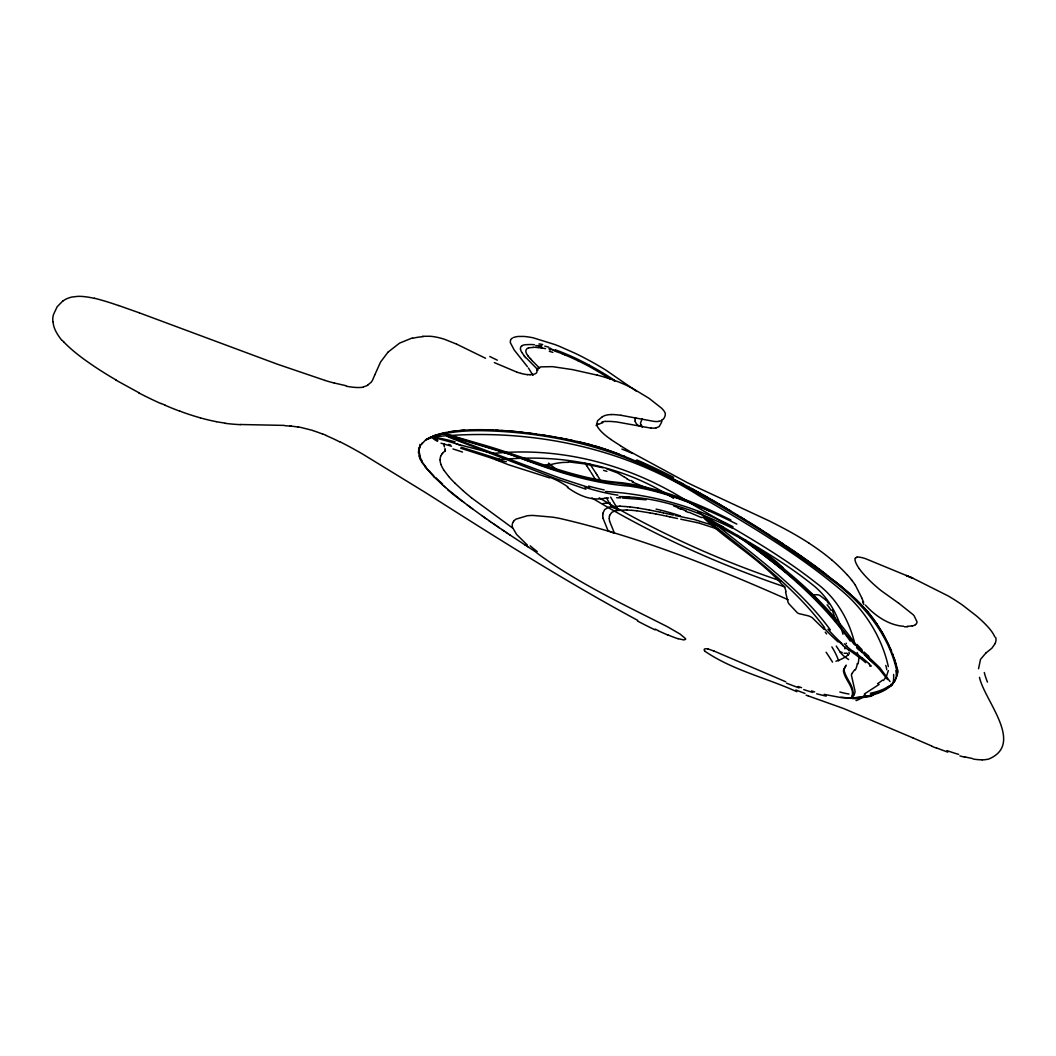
<?xml version="1.0" encoding="UTF-8"?>
<svg xmlns="http://www.w3.org/2000/svg" width="1056" height="1056" viewBox="0 0 1056 1056"><rect width="100%" height="100%" fill="white"/><g stroke="black" fill="none" stroke-linecap="round" stroke-linejoin="round"><path stroke-width="1.5" d="M537.002 370.115L537.847 368.201L540.804 366.881L552.446 366.643L572.444 369.6L597.326 375.184M440.075 459.716L440.273 457.75A110.405 31.06 27.3 0 1 440.497 456.878L440.801 456.034M978.542 668.738L980.509 659.366L985.934 652.964M418.506 451.348L418.493 452.206M602.738 514.496L602.725 515.605M602.738 514.351L602.857 513.348M418.572 450.45L419.219 447.823L418.876 448.906M609.391 516.384L609.259 518.575M888.334 670.586L886.604 675.919L883.45 680.539M602.897 513.163L604.679 509.573L608.401 507.355M896.729 675.668L894.722 681.107L890.34 686.36M897.323 674.678L895.118 680.447L890.604 686.519M609.431 516.226L609.655 515.354M897.138 675.484L897.442 674.005A83.464 28.459 28.7 0 0 897.666 671.933M635.21 418.678L635.026 419.562A68.627 15.008 26.6 0 0 635.039 420.182A56.654 12.382 26.7 0 0 635.118 420.948L635.158 421.133M858.158 663.854L858.937 658.073L857.221 652.502M510.497 340.217L510.325 342.316M374.88 374.682L380.556 362.05L387.922 352.255M374.748 375.025L372.583 380.041A167.746 49.645 23 0 1 371.237 382.166L367.62 385.15M609.721 515.156L611.833 512.318L615.78 510.589M419.272 447.704L419.681 446.767M851.73 673.781L854.766 669.662M994.805 644.081L991.848 648.239L986.106 652.846M512.846 522.522L512.49 523.486A62.634 18.493 27.7 0 0 512.45 527.353L516.608 534.455L527.419 545.147M440.92 455.77L441.725 454.331M510.629 339.913L510.787 339.623A84.203 18.058 27.4 0 1 511.672 338.62L512.556 337.986M443.533 434.293L444.035 433.277A8.778 2.97 24.5 0 0 444.985 433.633L447.044 434.293M419.734 446.662L420.09 445.988M513.031 522.166L513.704 521.149M851.598 697.739C857.063 689.066 845.803 679.298 844.153 670.428A30.254 10.626 29 0 1 844.18 668.87L846.226 665.135M420.288 445.658L425.528 439.982L434.834 435.389M441.896 454.093L442.424 453.407M845.632 666.151L843.586 669.887A30.241 10.639 29 0 0 843.572 671.444M642.206 418.651L640.49 423.1A48.563 10.626 26.3 0 0 640.583 423.654A41.461 9.068 26.4 0 0 640.754 424.222L640.82 424.354A34.637 7.564 26.5 0 0 641.032 424.842L641.111 424.961M893.297 683.153L891.528 685.186M855.426 558.149L857.076 557.225M442.49 453.314L443.058 452.654M421.661 443.731L422.294 443.018M851.598 697.026C855.624 689.027 844.826 679.826 843.559 671.444M513.982 520.832L515.222 519.671A96.492 28.512 28 0 1 515.962 519.156L527.195 515.777A131.789 39.098 28.3 0 1 533.003 515.434L552.671 517.163A187.097 56.377 28.7 0 1 560.023 518.483C638.867 536.593 714.397 567.059 788.185 599.755M443.137 452.562L444.206 451.704M388.067 352.11L399.564 343.121L412.526 337.867M521.479 346.17L521.532 346.117A61.433 13.187 27.2 0 1 522.245 345.602M596.112 425.542L598.171 423.971M915.486 624.598L915.948 624.175A61.235 14.731 29.7 0 0 917.044 621.931L914.126 615.78A25.925 6.204 30 0 0 912.965 614.539L898.656 603.134M444.84 451.282L444.88 451.255A18.625 5.161 26.2 0 0 445.117 451.018M879.12 684.433L864.296 694.043M62.951 300.828L57.169 306.755L53.579 314.305A218.988 63.584 24.6 0 0 52.747 318.806L52.892 321.79M432.96 436.102C430.439 438.702 419.047 442.636 431.138 436.88M426.848 439.164L434.953 436.498M602.342 416.698L597.617 420.71L596.587 424.261A44.854 10.402 27.8 0 0 597.788 427.205L598.013 427.548A45.936 10.652 27.8 0 0 601.682 431.957L603.042 433.264A32.868 7.656 27.7 0 0 610.962 439.481M851.981 697.092L853.948 695.468L854.951 692.512A60.205 20.79 30.6 0 0 854.99 690.941L851.44 675.312A37.211 13.292 29.3 0 1 851.743 673.781M431.31 436.801L433.435 437.118A125.545 47.032 28.7 0 1 435.389 436.814M513.638 337.458L516.305 336.732A103.66 22.268 27.5 0 1 518.443 336.455L523.552 336.428A88.427 18.942 27.4 0 1 526.522 336.692L529.584 337.141A75.887 16.196 27.3 0 1 533.359 337.867L554.849 344.546A70.475 15.008 27.3 0 1 560.116 346.632L575.203 353.324A66.158 14.058 27.3 0 1 581.038 356.176L590.99 361.429A73.841 15.761 27.3 0 1 596.31 364.426L600.904 367.105A92.374 19.879 27.2 0 1 605.669 369.996L636.451 391.248M433.343 435.956L445.843 432.485M435.323 435.217L439.903 433.831M601.814 422.268L602.646 422.03M544.843 465.406L548.83 464.218M609.167 507.104L619.252 506.207M656.225 427.772L658.297 427.007A134.614 29.251 27.3 0 0 659.208 426.545C659.274 426.056 664.105 419.166 660.766 420.869A100.544 21.49 27.3 0 1 659.908 421.146L659.036 421.344M873.299 694.98L853.459 698.056M440.101 433.778L449.288 431.864M872.414 695.112L870.197 695.666M871.807 696.155L855.254 698.742L840.827 697.277M528.752 347.899L529.096 347.82A63.584 13.649 27.3 0 1 529.624 347.728L533.399 347.411M615.872 510.576L626.089 509.982M869.484 695.93L865.735 696.683M655.631 427.918L655.103 428.023A55.044 12.038 27.6 0 1 654.258 428.102L653.928 428.155A38.188 8.303 27.4 0 1 651.235 428.036L650.826 428.05M912.252 625.918L907.091 626.34M449.196 431.878L450.806 431.627M864.323 696.92L859.162 697.62M449.922 431.759L463.043 430.28M435.244 436.709C526.733 427.746 620.756 446.028 698.927 495.673C747.82 524.08 796.871 553.067 840.299 589.499C864.178 609.008 881.668 636.451 888.334 666.613M601.801 498.604C589.512 500.57 577.104 494.419 567.376 487.384M451.387 431.534L461.432 430.399M812.473 595.016L816.79 594.726A23.298 15.299 -64.6 0 1 819.694 595.307L826.056 600.178M604.468 498.26L608.626 497.917M859.096 697.488L850.001 697.963M435.613 436.432L436.3 436.366M605.748 421.502L606.566 421.45A92.968 21.569 28.1 0 1 607.992 421.397L609.18 421.397A117.955 27.548 28.3 0 1 613.114 421.634L615.107 421.793A166.043 39.191 28.6 0 1 617.232 422.03L648.701 427.72A42.887 9.306 27.4 0 0 650.839 428.063L650.998 428.063M462.04 430.346L463.848 430.214M982.133 759.818A71.584 22.163 28.4 0 0 984.997 759.726L986.33 759.462A79.477 24.71 28.5 0 0 988.324 759.211C1025.336 744.216 984.258 700.379 979.493 677.318M422.466 336.283L430.03 336.27A36.96 9.966 21.8 0 1 432.92 336.56L433.554 336.653A25.186 6.732 21.7 0 1 444.774 339.385L456.469 344.071M463.716 430.228L464.666 430.162M464.548 430.175L469.682 429.898M469.669 429.898L476.111 429.726M853.182 698.069L840.497 697.488L824.168 694.36M471.992 429.818L473.167 429.779M474.923 429.739L476.929 429.713M844.061 653.202L847.136 653.268L848.364 655.222M476.692 429.713L484.81 429.739M478.487 429.7L482.988 429.713M483.701 429.713L487.568 429.792M485.509 429.752L488.492 429.818M619.45 506.22L620.4 506.246M530.191 374.748L527.459 374.563M488.294 429.818L491.278 429.911M616.717 497.719L620.532 497.891M489.218 429.845L493.152 429.99M535.88 347.424L536.026 347.437A88.189 18.955 27.3 0 1 538.943 347.675M492.03 429.937L496.135 430.122M620.519 506.246L624.822 506.51M495.964 430.109L498.049 430.228M240.174 424.499L284.539 425.41M626.38 509.995L627.238 510.048M568.418 461.868L584.866 463.901L603.042 467.808M497.864 430.214L501.692 430.452M627.356 510.061L631.712 510.325M903.685 626.261C889.02 625.376 875.094 615.82 865.445 605.128M622.327 498.01L646.074 499.778M625.02 506.524L627.304 506.682M501.679 430.452L502.682 430.518M631.924 510.338L636.728 510.774M502.63 430.505L508.609 430.967M627.449 506.695L629.851 506.893M506.616 430.808L507.619 430.888M508.424 430.954L512.635 431.31M509.401 431.033L513.638 431.402M513.308 431.376L517.242 431.759M514.285 431.468L515.275 431.561M629.944 506.906L637.784 507.976M289.819 425.819L291.232 425.964M515.671 431.6L516.688 431.706M516.793 431.719L518.232 431.864M517.849 431.825L520.225 432.076M518.892 431.93L521.215 432.194M619.291 496.61C659.34 496.676 697.092 511.434 732.785 528.343M521.004 432.168L522.205 432.3M522.06 432.287L523.208 432.419M523.116 432.406L528.752 433.079M636.821 510.787L650.06 512.926M526.997 432.868L527.881 432.973M528.238 433.026L529.637 433.198M529.241 433.145L530.521 433.316M530.257 433.277L531.392 433.422M620.968 415.285L653.704 421.344A45.289 9.768 27.6 0 0 658.997 421.318M531.26 433.409L532.726 433.607M540.54 347.833L542.256 348.084M532.277 433.541L533.663 433.726M533.293 433.686L534.323 433.818M533.966 433.778L535.339 433.963M224.902 423.073L222.79 422.77A99.462 29.608 23.8 0 1 216.269 421.661M535.088 433.924L536.356 434.108M536.21 434.082L539.59 434.57M539.431 434.557L540.725 434.742M540.461 434.702L541.86 434.914M541.49 434.861L543.734 435.204M542.52 435.019L544.592 435.336M506.326 461.683L501.349 460.957M544.487 435.323L546.731 435.679M545.226 435.442L545.978 435.56M546.665 435.666L547.708 435.838M547.483 435.798L548.988 436.049M548.75 436.009L550.836 436.366M550.664 436.326L552.328 436.616M551.496 436.471L553.542 436.828M298.122 426.914L298.848 427.046A70.092 21.529 25.8 0 1 300.722 427.403L312.616 430.399M637.837 507.989L646.153 509.441M650.192 512.952L652.898 513.427M552.935 436.722L556.09 437.276M553.991 436.907L555.047 437.092M646.312 509.467L649.07 509.969M499.382 459.202L461.208 447.203M555.958 437.25L562.056 438.372M653.044 513.454L655.763 513.955M558.215 437.659L559.271 437.857M649.255 509.995L660.198 512.186M559.614 437.923L560.828 438.148M605.471 491.489C650.021 494.102 693.33 505.93 732.983 526.733M561.396 438.253L562.782 438.517M655.948 513.982L663.696 515.539M562.465 438.451L563.772 438.702M345.814 385.664L334.369 383.038M563.521 438.662L566.478 439.23M216.256 421.648L213.734 421.146A90.116 26.915 23.8 0 1 200.402 417.886M565.396 439.019L569.963 439.943M567.296 439.402L568.115 439.56M680.75 519.209L696.445 522.469M569.752 439.89L572.207 440.405M570.57 440.062L571.388 440.233M663.815 515.566L666.706 516.173M541.068 345.787L541.768 345.932M572.114 440.392L574.279 440.854M660.33 512.213L663.3 512.846M666.824 516.212L669.742 516.833M675.127 515.473L693.858 519.407M677.53 518.549L676.698 518.364M574.081 440.801L586.502 443.705M663.419 512.873L666.415 513.533M669.86 516.859L672.791 517.506M498.749 460.456L460.706 448.219M666.521 513.546L669.57 514.232M675.88 518.192L672.896 517.519M94.604 298.412L91.964 297.845A52.76 14.678 23.3 0 0 77.906 296.353L71.755 297.066A130.416 37 23.7 0 0 63.096 300.907M673.385 515.09L669.649 514.246M577.21 441.487L577.922 441.646M707.837 649.018L708.51 649.176M579.335 441.976L580.747 442.306M581.46 442.464L582.16 442.636M696.524 522.482L699.534 523.248M583.783 443.032L585.592 443.48M694.016 519.433L715.387 526.139M964.828 757.205L959.904 755.938M586.291 443.652L592.165 445.196M588.324 444.167L590.146 444.655M699.679 523.288L718.621 529.412M590.687 444.8L600.851 447.757M456.443 443.969L491.014 452.932A38.042 12.197 24.7 0 0 494.617 453.301C563.68 446.582 632.57 465.722 690.558 503.25C733.26 528.647 777.454 552.288 816.512 583.229C836.59 598.052 849.526 620.624 855.03 644.714M549.661 349.721L550.414 349.932M589.631 487.78L559.64 478.012L448.417 436.392A11.84 3.841 24.8 0 1 446.992 435.745L445.711 434.716M200.389 417.872L196.403 416.711A88.255 26.334 23.8 0 1 183.757 412.579L179.771 411.088M814.691 691.878L811.404 690.914M594.977 445.988L597.406 446.701M453.644 437.422L512.767 455.123M448.589 444.444L450.569 445.025M678.044 638.642L683.298 639.817A11.339 3.815 29.3 0 0 684.262 639.857L685.648 639.223A3.934 1.32 29.5 0 0 685.502 638.603L680.064 634.049L668.224 627.198A108.755 39.983 29.4 0 0 666.098 626.05C622.644 604.085 578.226 583.084 538.705 554.36A96.743 29.528 27.8 0 1 534.706 551.179M451.994 436.933L448.642 435.943M324.892 380.371L277.345 364.188L139.339 312.853M606.474 468.758L617.364 472.864A50.978 43.072 -78 0 1 619.727 474.197L624.373 477.127M447.335 434.372L480.374 444.035C527.3 457.103 572.207 479.107 621.456 482.671C659.974 487.819 696.326 502.814 730.897 520.014M780.978 581.024C717.763 559.706 656.581 531.947 599.227 497.838M598.211 446.939L612.889 451.862M549.991 348.124L550.81 348.374M644.569 487.014L632.254 482.011M585.922 489.218L556.169 478.804L452.034 438.451M785.096 586.991C717.869 564.142 652.766 534.679 591.941 497.983M602.342 448.232L603.332 448.549M448.404 435.046L498.551 450.595C537.332 463.333 575.665 479.622 616.796 483.054C649.123 486.948 680.249 497.521 709.711 511.091M891.026 684.314L892.082 684.816M516.688 372.042L494.34 362.604M447.797 434.848L446.833 434.518M604.811 449.038L606.302 449.539M118.47 305.461L139.181 312.787M673.715 505.996L678.071 507.553M607.24 449.856L624.822 456.469M947.8 752.149L936.659 748.004M446.728 434.478L445.817 434.161A8.738 2.944 24.6 0 1 444.787 433.765L445.249 434.293M801.583 687.694L798.125 686.466M808.236 695.917L843.48 708.47L913.004 737.933M807.866 695.785L806.071 695.138M513.454 455.466C550.585 469.92 588.746 483.001 628.742 486.064C666.917 491.37 702.583 507.184 736.85 524.106M613.853 452.219L615.292 452.747M616.004 453.011L619.608 454.397M562.228 353.866L562.663 354.037A47.665 10.217 27.3 0 1 564.868 354.908L565.092 354.988M796.792 691.68C766.458 677.912 732.719 670.23 705.052 651.341M549.622 477.893L508.319 464.68L494.564 459.228M714.028 651.05L785.743 681.78M322.608 433.924L326.014 435.31M624.096 456.179L635.408 460.931M451.664 438.306L449.196 437.25A12.87 4.118 25 0 1 447.678 436.537L446.912 435.824M648.239 488.374L647.341 488.004A41.329 40.154 87 0 0 644.569 487.027M909.638 576.866L911.658 577.698L906.325 575.48M702.121 517.15L718.397 524.806M931.722 746.011L913.11 737.986M908.622 576.444L865.247 558.558A29.647 6.758 29.7 0 0 856.865 557.08M667.828 634.867L669.847 635.699A46.042 15.18 29 0 0 678.124 638.748M680.764 508.636L686.308 511.051M701.527 517.612L689.198 512.332M491.423 457.895L492.994 458.568M912.952 578.252L948.13 595.914A49.764 11.207 30.2 0 1 962.57 605.141L976.351 615.833A81.589 18.797 30 0 1 984.456 623.264L985.895 624.716A75.728 17.332 30.1 0 1 992.508 632.689L992.812 633.204A74.791 17.094 30.1 0 1 994.396 636.016L994.726 636.9M165.04 405.134L161.146 403.432M635.065 460.786L637.692 461.934M721.908 526.376L723.083 526.904M456.628 344.137L485.562 358.274M719.558 525.32L720.733 525.848M646.51 465.881L655.393 470.039M658.086 630.524L655.116 629.112M578.028 360.769L578.318 360.901A55.994 11.986 27.3 0 1 582.872 363.185A58.819 12.593 27.3 0 1 586.846 365.244A61.288 13.121 27.3 0 1 589.868 366.868L590.185 367.039A63.888 13.688 27.3 0 1 592.508 368.32L602.752 374.326A77.735 16.724 27.3 0 1 607.358 377.216M650.034 489.166L650.918 489.601M339.742 441.632L346.764 445.249A172.999 51.256 25.1 0 1 362.683 454.093L426.149 492.98C495.568 537.161 565.198 581.302 637.679 620.347M138.943 392.753L115.764 380.028M680.156 482.42L683.588 484.229M680.394 482.552L666.046 475.213A189.473 49.817 28.3 0 0 655.38 469.933M680.856 482.79L681.767 483.265M682.229 483.516L688.156 486.671M588.799 364.914L589.578 365.323A68.297 14.639 27.3 0 1 591.888 366.59L592.218 366.775A70.646 15.154 27.3 0 1 594.568 368.095L595.109 368.386A74.303 15.959 27.3 0 1 599.676 371.012L600.151 371.303A79.16 17.028 27.3 0 1 604.85 374.128L605.048 374.246A83.754 18.044 27.3 0 1 609.814 377.216A87.661 18.929 27.2 0 1 614.341 380.2M688.116 486.658L689.291 487.291M689.238 487.265L691.561 488.519M691.495 488.479L694.967 490.38M692.696 489.139L693.832 489.76M694.848 490.314L696.102 491M695.957 490.934L698.359 492.254M673.609 498.353C622.868 465.511 561.726 453.671 502.062 459.545A27.918 8.831 25 0 1 499.369 459.175M697.079 491.542L700.616 493.522M699.296 492.782L701.752 494.142M701.514 494.01L704.55 495.726M702.53 494.591L703.534 495.158M703.996 495.409L708.602 498.023M705.118 496.056L706.24 496.69M706.583 496.874L707.586 497.455M708.484 497.97L710.028 498.841M709.606 498.604L711.836 499.884M711.361 499.62L712.958 500.531M712.457 500.24L714.622 501.494M697.633 511.975C735.808 535.207 776.081 555.654 811.14 583.638C827.614 595.94 838.028 614.539 842.952 634.234M715.189 501.824L716.298 502.471M714.067 501.178L720.02 504.649M705.685 517.876C730.488 535.088 760.795 545.78 782.364 567.217M716.786 502.748L717.869 503.382M718.516 503.765L723.241 506.55M720.733 505.072L721.842 505.718M722.951 506.378L724.324 507.184M725.393 507.817L726.462 508.464M724.046 507.025L727.531 509.098M727.36 508.992L728.6 509.731M728.455 509.652L735.042 513.612M729.67 510.378L730.726 511.012M734.989 513.586L737.22 514.945M629.851 480.586L626.696 478.632M852.892 697.712L852.456 698.452M737.101 514.866L738.316 515.605M740.282 516.806L741.338 517.453M738.17 515.513L742.685 518.272M742.394 518.1L745.945 520.278M743.45 518.747L744.506 519.394M745.866 520.225L748.11 521.624M749.192 522.284L754.604 525.65M747.886 521.479L749.905 522.733M752.453 524.304L753.535 524.977M750.288 522.958L751.37 523.631M753.984 525.268L757.838 527.683M620.426 445.645L615.133 442.279A58.489 13.385 27.9 0 1 612.836 440.774L610.949 439.481M755.04 525.928L756.083 526.574M758.921 528.356L761.323 529.874M757.139 527.234L760.28 529.214M762.366 530.534L763.409 531.194M761.072 529.716L764.452 531.854M764.293 531.749L766.537 533.188M766.432 533.122L767.58 533.848M768.623 534.521L769.666 535.181M767.501 533.795L774.932 538.586M534.64 551.179L527.485 546.533M808.738 543.008L810.44 544.117A77.022 18.678 29.1 0 1 816.077 547.945L816.71 548.381A78.276 18.995 29.1 0 1 831.706 559.891M774.853 538.534L775.988 539.273M776.926 539.88L778.1 540.659M775.883 539.207L777.044 539.972M707.388 517.717L708.299 518.311M848.641 659.564L845.354 657.281A26.664 22.783 19.4 0 1 840.035 652.027M524.806 544.79L527.644 546.638M778.853 541.147L782.681 543.668M777.955 540.553L780.212 542.032M524.964 544.896L509.916 534.956M780.925 542.507L781.81 543.088M783.354 544.104L788.924 547.826M782.311 543.418L783.565 544.249M703.52 516.793C745.602 551.562 791.406 583.242 824.538 627.568M786.192 545.992L788.014 547.219M507.672 533.452L510.061 535.049M788.568 547.576L790.746 549.041M505.732 532.158L507.804 533.544M789.611 548.275L793.914 551.192M704.774 518.905C729.749 542.348 760.663 559.759 783.196 585.75M503.672 530.759L506.484 532.66M504.121 531.062L498.26 527.089M501.772 529.478L502.946 530.27M792.554 550.268L793.452 550.876M709.196 518.918C751.304 553.766 797.61 585.116 830.346 629.93M794.376 551.509L799.854 555.271M793.729 551.074L796.805 553.172M512.662 528.079L471.557 497.864M496.98 526.218L499.052 527.617M495.818 525.413L497.099 526.284M797.438 553.595L812.803 564.432M495.937 525.492L493.891 524.08M492.466 523.103L494.776 524.687M800.474 555.707L811.18 563.257M492.598 523.195L490.169 521.506M488.717 520.489L490.446 521.704M489.02 520.7L486.143 518.681M483.358 516.714L486.75 519.103M433.501 437.303L435.178 438.517M484.427 517.466L485.285 518.074M482.236 515.909L483.78 517.004M482.75 516.278L472.52 508.86M434.214 437.686L434.927 438.2M842.239 652.753L841.513 652.027M812.671 564.34L813.78 565.145M814.348 565.554L816.011 566.768M813.503 564.947L816.842 567.376M849.42 650.258L858.766 657.004A35.746 10.441 33.3 0 1 865.696 662.666M816.684 567.27L817.674 567.996M817.648 567.97L840.761 586.001M472.718 509.005L470.804 507.593M472.032 508.504L469.102 506.312M819.232 569.144L823.429 572.299M435.89 439.045L436.696 439.507M469.999 506.986L467.135 504.834M436.484 439.481L437.818 440.484L437.422 441.289C428.432 436.471 433.33 436.722 441.91 434.227C462.29 429.766 483.371 430.28 504.055 431.627C560.366 435.442 616.057 449.394 665.9 476.309C723.98 506.246 780.067 540.527 831.996 580.259C862.25 602.699 888.716 633.534 896.834 671.154M467.993 505.481L468.653 505.982M853.261 651.288L862.145 657.941M558.017 470.62L557 469.854M467.412 505.045L461.657 500.636M824.168 572.854L826.36 574.53M556.499 469.471L548.526 463.122M463.373 501.97L464.086 502.524M462.304 501.138L448.444 489.971M444.035 433.277L444.721 433.844M834.913 581.236L836.088 582.173A205.418 54.648 28.8 0 1 840.404 585.697L841.46 586.568M747.899 542.111C788.858 570.134 826.465 602.884 855.122 643.658M471.451 497.785L469.88 496.492A159.892 44.048 27.6 0 1 463.254 490.855L462.884 490.525M841.724 586.793L846.542 590.872M841.262 586.41L855.637 599.082L867.095 611.015M740.058 537.821C781.493 566.98 820.644 599.623 850.265 641.098M864.376 654.865L876.823 666.032L887.594 679.576M843.084 645.282L839.428 642.114M448.232 489.799L446.86 488.624M831.811 559.984L834.016 561.884A104.056 25.516 29 0 1 838.649 566.135L840.959 568.366A145.728 36.274 28.8 0 1 845.262 572.735L847.136 574.768M446.543 488.347L445.342 487.318M847.004 591.281L847.942 592.086M445.54 487.489L444.734 486.79M847.216 646.378L844.285 643.777M867.662 656.225L879.806 667.656L890.036 681.582M867.082 657.215L879.212 668.646M444.365 486.46L443.48 485.694M848.39 592.482L856.64 600.046M443.982 486.13L442.147 484.506M462.766 490.42L455.189 483.384M442.174 484.519L433.858 476.705M745.338 539.867L746.183 540.632M743.134 539.233L787.67 573.58L812.803 595.148L825.726 608.863L854.542 644.648M868.639 663.498L871.306 666.098M859.148 650.192L856.614 647.711A95.713 31.271 -66.6 0 1 856.68 647.5M856.957 600.362L861.472 604.89M862.699 651.618L860.27 649.176M862.118 652.608L859.69 650.166M433.871 476.731L425 466.778M539.59 368.161L532.066 360.598M538.098 369.996L526.35 358.037M862.039 605.471L867.544 611.543M532.026 360.558L530.812 359.251M63.73 341.972L62.37 340.468M529.756 358.076L529.201 357.416A67.346 14.177 27.9 0 1 528.62 356.73L528.515 356.572M524.779 356.308L523.842 355.199A72.257 15.246 27.9 0 1 523.393 354.605A67.597 14.322 27.8 0 1 522.548 353.47A62.278 13.253 27.6 0 1 521.822 352.387M448.628 476.428L443.916 470.237M867.253 611.239L869.656 614.143M867.768 611.807L876.81 623.845M824.248 629.521L812.13 617.602A37.818 24.42 -73.9 0 0 806.573 615.437L798.64 613.549A24.446 15.721 -71.9 0 1 797.201 612.625L788.885 603.781A18.797 11.827 -72.7 0 1 788.027 602.21L785.572 592.099M851.453 579.744L852.192 580.681M869.748 614.222L872.507 617.8M527.406 366.67L514.206 349.998L510.404 342.764M528.436 367.99L533.003 375.382M872.692 618.064L874.408 620.4M840.14 651.961L836.246 646.061M874.632 620.717L882.222 632.478M528.634 347.82A54.16 11.629 27.3 0 0 526.469 349.351L526.152 349.813A62.819 13.477 27.1 0 0 525.941 350.354L525.928 350.434A55.598 11.933 27.2 0 0 525.848 351.001L525.901 351.727A50.305 10.771 27.3 0 0 526.086 352.532L526.112 352.585A51.256 10.956 27.4 0 0 526.442 353.417L526.706 353.892A52.404 11.18 27.5 0 0 526.97 354.38A55.849 11.88 27.6 0 0 527.617 355.397L527.762 355.568M828.881 603.953L827.719 602.29A84.863 55.414 -32.7 0 0 826.307 600.006M876.995 624.122L881.681 631.554M589.987 464.112L595.848 473.022M585.024 463.175L586.608 465.577M586.661 465.656L590.344 471.319M422.849 463.729L420.922 460.482M855.281 585.011L861.683 597.683M596.033 473.299L597.062 474.936M443.692 469.894L442.345 467.584A87.846 24.75 27.1 0 1 441.025 464.627M600.798 480.916L600.349 480.203M597.181 475.108L600.164 479.912M590.898 472.217L595.795 480.124M521.809 352.374L521.466 351.806A57.671 12.316 27.5 0 1 521.149 351.173L521.083 351.041A57.116 12.223 27.4 0 1 520.74 350.196L520.74 350.183A56.258 12.052 27.3 0 1 520.516 349.285M614.882 504.28L610.632 497.072M606.421 497.904L608.758 501.877M882.156 632.372L888.492 644.384M615.384 505.138L617.892 509.612L611.688 507.131L610.078 504.2M882.42 632.821L883.766 635.197M609.246 502.722L610.025 504.121M884.202 635.989L889.31 646.114M641.071 424.882L641.084 424.921A27.166 5.927 26.5 0 0 641.942 426.241L642.074 426.373A22.559 4.897 26.6 0 0 642.536 426.914L637.494 425.027A28.472 6.164 27.1 0 1 637.032 424.486L636.94 424.38A30.822 6.679 27.1 0 1 636.372 423.614L636.306 423.535A33.554 7.286 27 0 1 636.002 423.073L635.923 422.941A36.973 8.039 27 0 1 635.659 422.453L635.58 422.308A41.765 9.095 26.9 0 1 635.369 421.78A47.533 10.362 26.8 0 1 635.171 421.146M420.816 460.271L420.196 458.99M832.247 609.853L835.666 620.149M888.928 645.308L894.881 660.211M889.957 647.539L891.541 651.196M420.116 458.806L419.615 457.578M861.841 598.079L863.214 601.392A85.457 21.028 29.1 0 0 863.689 602.158M892.544 653.69L892.848 654.469M893.033 654.931L893.416 655.961M784.463 571.256L784.898 572.405M444.946 448.628L445.196 449.354M419.522 457.314L419.324 456.76M440.972 464.508L440.312 462.119A95.7 26.941 27.2 0 1 440.088 460.086L440.075 459.862M893.957 657.466L897.415 670.164M895.066 660.779L896.676 666.534M419.179 456.271L418.836 454.951M444.404 446.952L444.048 444.853M896.953 667.735L897.323 669.557M609.589 521.242L614.526 533.293L608.071 530.772L603.068 518.351M609.576 521.176L609.259 518.694M443.85 443.718L444.035 444.721M603.055 518.285L602.738 515.869M835.811 620.928L835.943 621.733M661.756 419.786C663.722 420.473 667.036 413.82 664.369 411.51A32.617 6.93 27.7 0 0 663.762 410.652A32.855 6.983 27.7 0 0 661.452 408.091L649.044 398.323L632.742 388.45A30.703 6.481 27.7 0 0 630.274 387.182M418.572 453.446L418.506 452.483M537.002 370.273L536.897 372.042A45.355 10.296 23.5 0 1 529.954 374.616M906.444 575.626A115.553 26.624 30.3 0 1 913.057 578.398M611.12 414.52A129.215 29.806 28.4 0 1 621.007 415.312M611.226 414.572A89.8 20.552 28.1 0 0 609.325 414.665L607.939 414.81A125.624 28.855 28.4 0 0 602.408 416.737M620.294 445.658A137.267 30.466 28 0 0 631.739 452.562L686.849 482.407A147.127 32.432 28.1 0 0 697.132 487.357L769.441 521.017A162.796 41.171 29.2 0 1 782.298 527.604L783.354 528.172A86.275 21.014 29.1 0 1 808.817 542.995M847.361 574.966A129.624 32.142 28.9 0 1 851.532 579.784M852.126 580.655A111.619 27.482 29 0 1 855.215 584.984M863.887 604.454A48.47 11.906 29.4 0 1 862.541 601.603M907.738 626.789A117.058 28.314 29.6 0 1 904.411 626.789M915.526 624.611A67.848 16.355 29.8 0 1 912.292 625.944M898.498 603.029A90.671 22.374 29.9 0 0 896.993 601.986L881.1 590.634A64.429 14.718 30 0 1 876.797 587.044L875.279 585.724A91.568 20.698 30.1 0 1 869.801 580.628L868.111 578.952A101.455 22.836 30.2 0 1 863.135 573.58L862.026 572.273A97.548 21.991 30.2 0 1 859.241 568.63M859.162 568.537A98.142 22.123 30.2 0 1 856.72 564.59L856.601 564.366A87.16 19.694 30.1 0 1 855.466 561.739L855.347 561.33A52.826 12.012 29.9 0 1 855.347 558.096M995.729 637.428A116.675 26.704 30 0 1 994.633 643.975M597.247 375.118A150.348 33.277 28.1 0 1 603.016 376.688L610.012 378.88A57.486 12.368 27.8 0 1 619.054 382.127A33.752 7.168 27.7 0 1 630.274 387.143M987.439 682.084A187.678 52.787 39.1 0 1 984.298 672.5M982.172 759.832A72.508 22.216 28 0 1 972.985 759.013M972.114 758.393A79.094 24.143 27.9 0 1 964.445 756.782M958.663 754.38A101.996 32.512 28.6 0 1 946.928 750.592M936.738 748.255A155.905 58.001 30.3 0 1 931.788 746.249M804.976 693.422A213.523 63.809 29.8 0 1 795.828 689.964M705.012 651.328A5.623 1.888 29.8 0 1 704.339 649.268L704.431 649.15A7.616 2.548 29.8 0 1 705.289 648.82L706.134 648.78A10.798 3.617 30 0 1 707.837 649.031M708.523 649.202A26.836 9.068 30.1 0 1 714.067 651.143M799.075 687.892A195.901 57.988 30 0 1 786.548 683.179M812.75 692.432A122.1 34.756 29.6 0 1 803.735 689.581M826.201 696.102A125.228 31.482 28 0 1 816.671 693.766M889.205 685.832A158.44 52.892 21 0 1 870.368 693.224M537.227 551.575A88.625 20.341 30.8 0 1 530.152 545.807M461.248 500.584A202.778 49.883 28.2 0 1 456.139 496.544M455.902 496.505A187.004 45.844 28.2 0 1 447.995 489.997M442.57 483.978A149.252 36.854 28.1 0 1 435.574 477.484M433.871 475.913A126.126 32.551 27.3 0 1 429.066 470.818M428.71 470.699A117.401 31.152 26.6 0 1 425.938 467.386M426.056 467.412A112.886 30.479 26.1 0 1 423.522 463.993A110.682 30.439 25.5 0 1 421.608 460.918M425.594 466.924A112.649 30.492 26 0 1 423.43 463.954M422.057 461.05A111.012 31.007 24.8 0 1 420.09 457.037M420.288 456.007A117.836 33.779 23 0 1 419.206 451.598M419.126 451.546A126.456 36.934 20.7 0 1 419.113 449.17M419.971 447.955A142.745 41.62 16.4 0 1 419.958 444.365M621.878 449.077A185.156 65.432 30.5 0 1 632.689 453.473M636.161 460.442A180.088 47.863 28.4 0 1 646.259 464.957M673.213 479.2A199.927 52.76 28.3 0 1 680.051 482.737M636.953 459.994A186.74 50.635 28.4 0 1 673.596 477.338M825.818 574.504A216.11 57.526 28.8 0 1 833.567 580.549M897.719 669.728A85.866 29.608 27.6 0 1 897.864 672.025M897.204 671.722A87.767 29.753 29.9 0 1 897.098 674.56M896.584 669.808A81.589 27.812 29 0 1 896.887 671.59M893.6 674.428A173.303 60.086 28.5 0 1 892.993 682.994M890.736 685.291A170.214 57.248 21.1 0 1 871.266 694.439M667.88 635.039A89.087 28.525 28.7 0 1 658.099 630.67M655.103 629.904A171.917 52.496 28.5 0 1 637.441 621.007M326.027 435.508A65.102 18.691 25.3 0 1 339.583 441.804M312.708 430.558A49.87 14.692 25.4 0 1 322.634 434.069M291.469 426.175A94.525 29.383 26 0 1 298.333 427.126M284.882 425.7A165.99 53.83 26.8 0 1 290.162 426.136M240.372 424.644A166.584 48.787 23.7 0 1 225.192 423.324M179.784 411.193A98.116 29 23.8 0 1 165 405.227M161.027 403.643A125.321 36.168 23.9 0 1 138.732 392.872M116.041 379.962A153.292 43.468 23.9 0 1 86.143 360.769A118.457 34.228 23.6 0 1 63.809 341.986M61.802 340.27A129.835 37.633 23.7 0 1 53.143 321.882M94.459 298.241A94.288 26.796 23.4 0 1 118.496 305.567M334.435 383.117A139.154 43.784 26.3 0 1 324.944 380.45M363.29 387.196A61.367 19.562 26.3 0 1 346.355 386.219M367.726 385.202A60.575 18.454 24.9 0 1 363.449 386.786M413.213 338.184A135.181 34.267 19.8 0 1 423.192 336.666M497.336 360.188A130.231 21.014 25.1 0 1 489.773 356.492M520.766 373.309A26.453 6.402 24.4 0 1 516.74 372.121M527.604 374.669A29.449 6.97 24.2 0 1 520.859 373.388M598.739 424.314A147.655 34.65 28.4 0 1 602.672 422.796M602.435 421.898A93.984 21.938 28.4 0 1 605.458 421.318M656.212 427.759A76.6 16.764 27.6 0 1 655.618 427.904M445.223 449.5A21.397 5.927 26.2 0 1 445.368 450.476M445.328 450.595A12.844 3.564 26.3 0 1 445.249 450.82M455.07 483.265A110.774 31.02 27.3 0 1 448.721 476.56M525.624 357.773A98.776 21.424 27.3 0 1 524.146 356.096M520.502 349.219A55.334 11.867 27.2 0 1 520.45 348.85L520.45 348.454A60.364 12.949 27.2 0 1 520.516 347.886L520.542 347.78A67.888 14.573 27.2 0 1 520.74 347.213L521.11 346.606A73.511 15.787 27.1 0 1 521.492 346.183M522.284 345.563A54.094 11.616 27.3 0 1 524.172 344.929L524.278 344.89A75.055 16.144 27.3 0 1 525.07 344.731L530.284 344.507A102.208 22.004 27.3 0 1 531.472 344.56L531.683 344.546A93.588 20.143 27.3 0 1 534.494 344.731M535.814 345.55A83.807 18.15 27.4 0 1 539.154 346.064M538.27 345.431A75.715 17.662 29.1 0 1 540.052 345.748M540.25 345.88A71.755 17.292 29.8 0 1 541.49 346.144M539.048 343.86A65.393 15.061 29.1 0 1 542.718 344.56M544.764 346.104A59.69 11.339 26.3 0 1 548.843 347.226M551.958 349.351A55.506 10.824 26.4 0 1 556.472 350.882M555.456 349.892A53.764 11.524 27.3 0 1 563.442 352.915L563.917 353.1A54.252 11.629 27.3 0 1 566.214 354.064L566.438 354.156A58.793 12.619 27.3 0 1 579.784 360.254L580.074 360.426A62.159 13.319 27.3 0 1 582.476 361.614L582.846 361.812A63.598 13.622 27.3 0 1 584.747 362.776A65.617 14.058 27.3 0 1 588.799 364.914M613.364 380.318A90.103 20.869 26.8 0 1 614.737 381.229M635.237 418.691A126.166 27.614 26.2 0 1 635.646 417.595M607.477 377.256A81.787 17.714 27.2 0 1 610.447 379.17M565.105 355.014A51.691 11.062 27.3 0 1 578.028 360.796M554.479 351.028A48.22 10.336 27.3 0 1 562.056 353.668M548.856 348.784A52.312 10.164 26.4 0 1 553.199 350.011M549.305 351.318A58.991 11.405 26.4 0 1 552.895 352.374M542.19 348.031A66.29 16.078 30 0 1 545.543 348.665M538.705 347.49A80.467 17.53 27.6 0 1 540.263 347.662M533.267 347.332A101.878 21.952 27.4 0 1 535.722 347.332M528.422 356.479A61.552 13.028 27.8 0 1 527.723 355.555M531.128 359.37A87.146 18.559 27.7 0 1 530.099 358.248M849.024 694.016A143.972 81.655 63 0 1 839.85 691.997M604.217 489.931A131.63 47.177 28.4 0 1 588.601 486.103M617.892 495.145A121.11 41.989 27.5 0 1 584.905 487.252M549.978 477.299A80.982 65.815 -1.5 0 1 567.89 486.908M601.722 498.775A50.12 26.202 -25.6 0 1 604.388 498.419M602.976 503.527A66.726 19.391 -14.7 0 1 610.17 502.88M627.37 496.874A100.069 11.497 -2.9 0 1 629.112 497.033M656.08 509.124A105.112 28.908 26 0 1 680.434 515.922M678.058 508.094A99.264 70.079 55.1 0 1 680.737 509.177M688.459 512.464A135.696 34.082 16.7 0 1 685.542 511.183M707.032 517.77A192.126 65.102 15.5 0 1 703.85 516.45M865.352 654.944A39.983 8.87 35.4 0 1 860.31 650.496M858.99 648.371A113.19 27.958 34.4 0 1 852.667 641.916M740.124 537.702A77.999 61.816 76 0 1 737.576 535.418M841.843 643.46A121.044 36.128 31.6 0 1 827.944 629.27M852.852 651.367A36.26 9.385 33.4 0 1 846.648 646.312M862.211 657.928A35.68 10.507 33.6 0 1 868.705 663.511M869.629 665.755A104.227 30.043 33.9 0 1 870.157 666.283M868.956 656.41A42.002 9.002 36 0 1 864.178 652.067M862.066 649.744A111.989 27.06 35 0 1 856.904 644.318M838.2 641.995A121.427 37.092 31.3 0 1 823.297 627.264M849.077 650.364A35.666 9.385 33 0 1 842.596 645.242M868.375 657.4A41.989 9.029 36 0 1 863.597 653.057M861.485 650.734A111.976 27.113 35 0 1 856.324 645.308M783.486 585.394A28.723 19.232 -68.3 0 1 786.086 591.743M825.211 632.148A101.587 16.223 58.1 0 1 826.65 633.943M826.122 652.252A80.375 17.49 61.1 0 1 832.524 662.112M865.207 694.756A104.082 43.89 37.5 0 1 856.046 700.63M882.473 680.104A168.67 57.09 21 0 1 877.536 683.654M885.773 665.425A75.86 25.529 33 0 1 886.736 669.742M434.716 437.369A110.233 37.884 26 0 1 455.136 441.857M857.261 663.472A136.224 47.269 25.8 0 1 855.334 669.94M436.036 438.214A115.672 38.755 25.8 0 1 460.403 445.196M846.292 643.54A78.329 27.482 -64.3 0 1 846.226 643.157M844.945 648.846A33.304 7.379 43.6 0 1 844.76 646.84M848.932 652.199A15.563 4.805 38.7 0 1 849.288 653.994M831.877 646.892A104.755 33.013 37.3 0 1 838.636 660.898M890.116 686.294A170.188 57.341 21.1 0 1 870.606 695.455M895.871 670.718A84.942 28.855 29.9 0 1 896.24 675.418M441.012 443.216A90.908 8.646 18.8 0 1 451.493 446.239M452.958 448.958A143.114 41.936 24.4 0 1 462.502 452.06M501.772 461.208A27.575 5.214 21.2 0 1 499.171 460.733M548.803 465.181A93.43 65.842 -62.2 0 1 568.3 462.343M603.53 470.369A154.519 95.132 48.6 0 1 606.91 471.372M626.868 478.566A93.733 47.533 14.6 0 1 624.545 477.061M633.442 481.853A106.458 28.842 23.5 0 1 631.079 480.454M782.404 567.191A22.493 20.354 -79.7 0 1 784.516 571.23M827.086 604.811A121.268 76.613 -14.9 0 1 831.059 610.328M847.942 655.063A104.399 37.95 15.4 0 1 835.93 661.228"/></g></svg>
